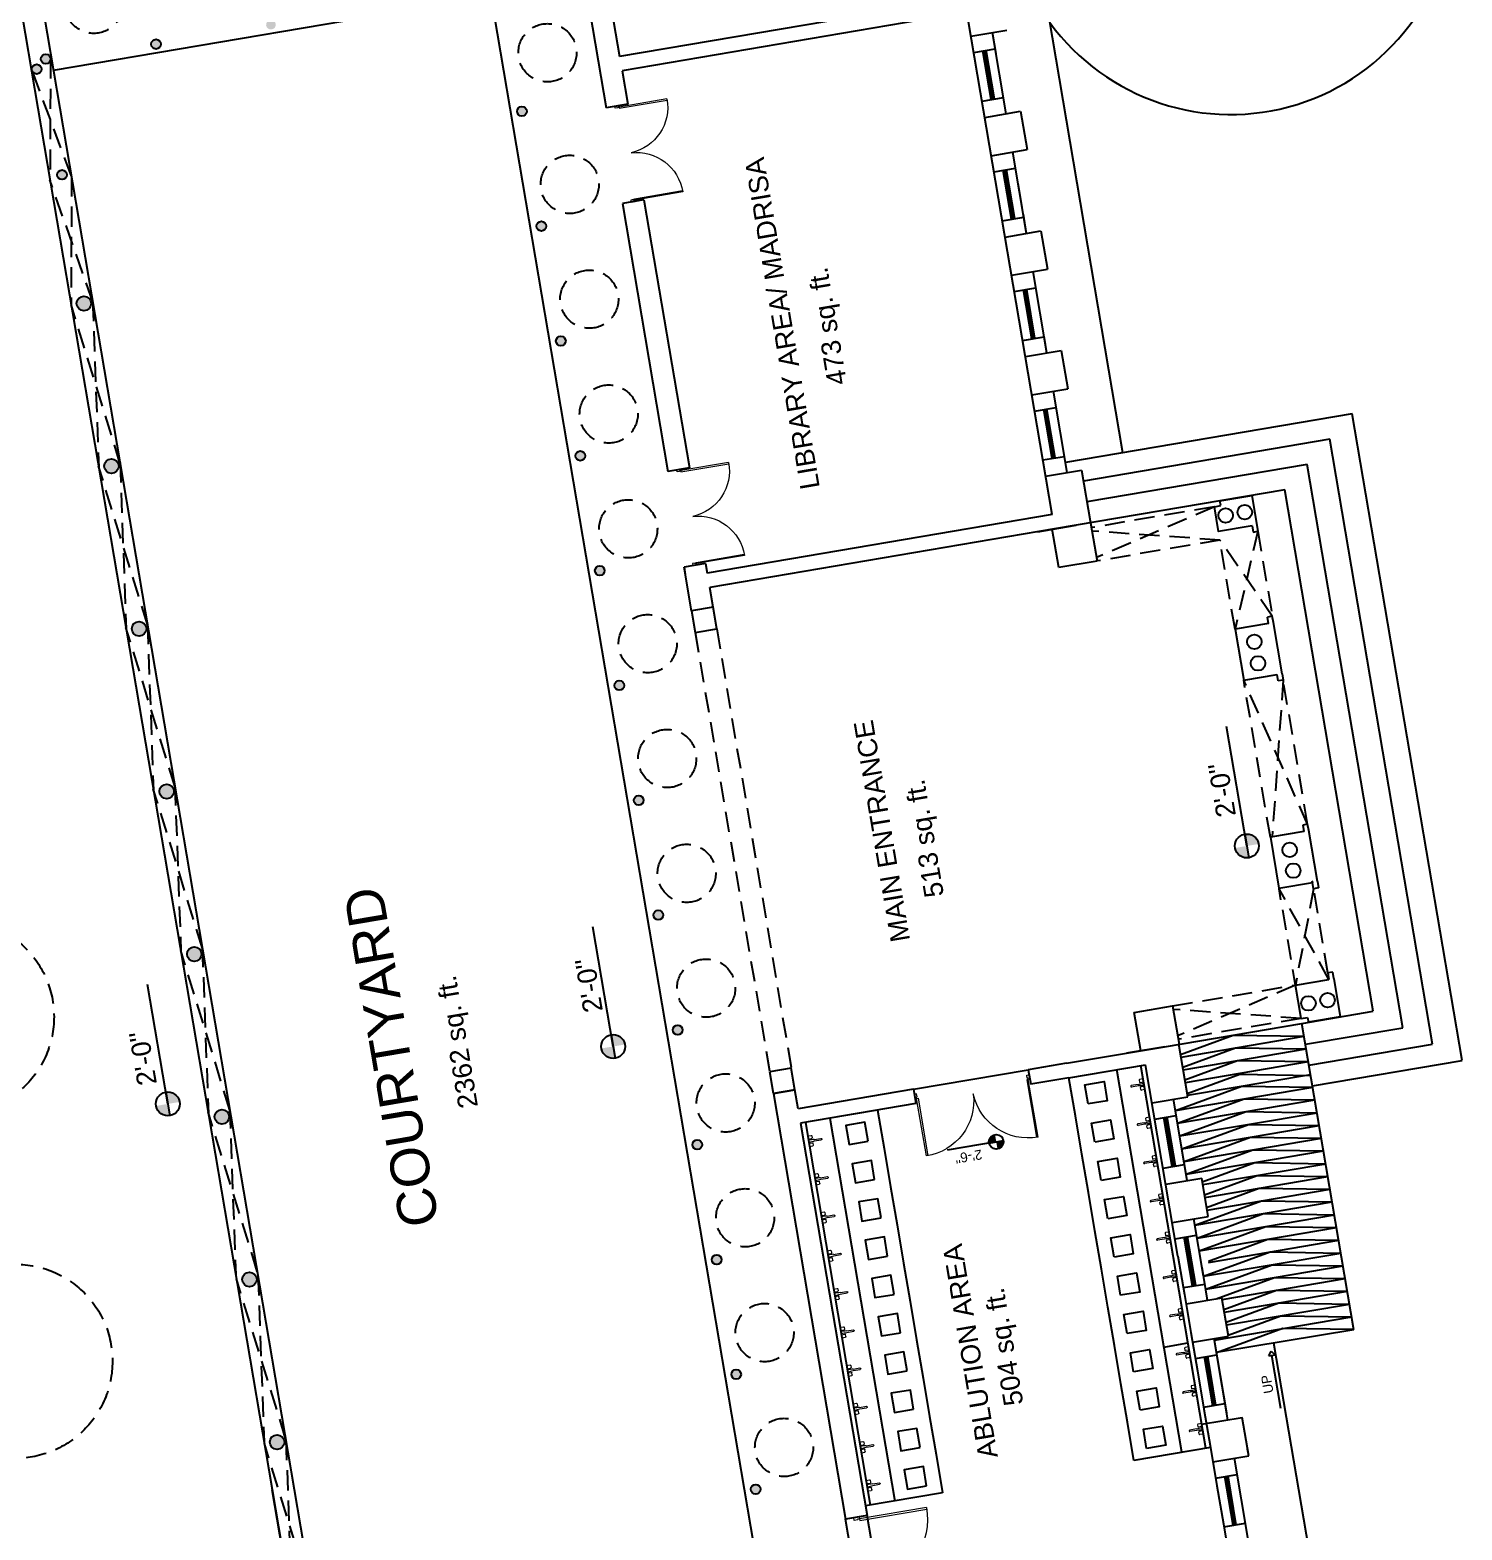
# Model space of a CAD drawing. Header units: inches. Extents: x -6210 to 141093, y -2740 to 21225.
# Drawn here: x 72833 to 73719, y 6451 to 7378 of the extents above; entities that cross this region are included whole.
import ezdxf

# ---------------------------------------------------------------- set-up
doc = ezdxf.new("R2010")
doc.units = ezdxf.units.IN
doc.header["$LTSCALE"] = 100
doc.header["$MEASUREMENT"] = 0
doc.linetypes.add('ACAD_ISO02W100', pattern=[15, 12, -3])
doc.linetypes.add('HIDDEN2', pattern=[0.1875, 0.125, -0.0625])
for name, color, linetype in [('1text', 6, 'Continuous'), ('arches', 83, 'Continuous'), ('beams', 30, 'Continuous'), ('column', 2, 'Continuous'), ('courtyard slab', 5, 'Continuous'), ('dome', 40, 'Continuous'), ('pavement', 31, 'Continuous'), ('plinth level', 252, 'Continuous'), ('steps', 9, 'Continuous'), ('walls', 1, 'Continuous'), ('windows', 150, 'Continuous')]:
    doc.layers.add(name, color=color, linetype=linetype)
for name, color, linetype, lineweight in [('DODTED', 2, 'HIDDEN2', 5), ('DOOR', 11, 'Continuous', 5), ('H', 8, 'Continuous', 5)]:
    doc.layers.add(name, color=color, linetype=linetype, lineweight=lineweight)
doc.styles.get("Standard").update_dxf_attribs({"font": 'arial.ttf', "height": 4})

# ---------------------------------------------------------------- blocks, each defined once
blk = doc.blocks.new('A$C47FC17B3')
for p, q in [((0, 8.3), (0, 6.19)), ((0, 8.3), (6.63, 8.3)), ((0.39, 5.8), (1.61, 5.8)), ((2, 8.3), (2, 6.19)), ((2.85, 4.77), (2.85, 0.46)), ((3.78, 4.77), (3.78, 0.46)), ((4.63, 8.3), (4.63, 6.19)), ((6.24, 5.8), (5.02, 5.8)), ((6.63, 8.3), (6.63, 6.19))]:
    blk.add_line(p, q)
blk.add_lwpolyline([(2.28, 8.3), (4.35, 8.3), (4.35, 8.07), (2.28, 8.07)], close=True)
for centre, radius, start, end in [((0.39, 6.19), 0.386, 180, 270), ((1.61, 6.19), 0.386, 270, 0), ((-54.69, 1.86), 57.61, 2.89716, 6.19146), ((3.32, 0.46), 0.462, 180, 0), ((61.32, 1.86), 57.61, 173.80854, 177.10284), ((5.02, 6.19), 0.386, 180, 270), ((6.24, 6.19), 0.386, 270, 0)]:
    blk.add_arc(centre, radius, start, end)
blk = doc.blocks.new('A$C4A15109F')
at = {"layer": 'H'}
blk.add_blockref('A$C47FC17B3', (-3.32, 18.7), dxfattribs=at)
blk = doc.blocks.new('D')
at = {"layer": 'DOOR'}
for p, q in [((73476.83, 10997.38), (73476.83, 10955.35)), ((73477.98, 10955.35), (73477.98, 10997.38)), ((73557.36, 10955.35), (73557.36, 10997.38)), ((73558.52, 10997.38), (73558.52, 10955.35)), ((73475.67, 10955.37), (73476.83, 10955.37)), ((73475.67, 10951.98), (73475.67, 10955.37)), ((73477.4, 10951.98), (73475.67, 10951.98)), ((73476.83, 10955.37), (73476.83, 10954.21)), ((73476.83, 10955.35), (73477.98, 10955.35)), ((73476.83, 10954.21), (73477.4, 10954.21)), ((73477.4, 10954.21), (73477.4, 10951.98)), ((73558.52, 10955.35), (73557.36, 10955.35)), ((73557.94, 10954.21), (73557.94, 10951.98)), ((73558.52, 10954.21), (73557.94, 10954.21)), ((73557.94, 10951.98), (73559.67, 10951.98)), ((73559.67, 10955.37), (73558.52, 10955.37)), ((73558.52, 10955.37), (73558.52, 10954.21)), ((73559.67, 10951.98), (73559.67, 10955.37))]:
    blk.add_line(p, q, dxfattribs=at)
for centre, start, end in [((73477.4, 10957.07), 2.7057, 90.82091), ((73557.94, 10957.07), 89.17909, 177.2943)]:
    blk.add_arc(centre, 40.31, start, end, dxfattribs=at)

msp = doc.modelspace()

# ---------------------------------------------------------------- hatches: boundary and pattern name
at = {"layer": '1text'}
h = msp.add_hatch(color=256, dxfattribs=at)
h.dxf.hatch_style = 1
h.paths.add_polyline_path([(73578.23763, 6872.24774, 0.414213562), (73586.75206, 6866.20384), (73585.5168, 6873.483)])
h.paths.add_polyline_path([(73584.28154, 6880.76217), (73585.5168, 6873.483), (73592.79597, 6874.71826, 0.414213562)])
h = msp.add_hatch(color=256, dxfattribs=at)
h.dxf.hatch_style = 1
h.paths.add_polyline_path([(73186.41118, 6748.29189, 0.414213562), (73194.92561, 6742.24798), (73193.69035, 6749.52715)])
h.paths.add_polyline_path([(73192.45509, 6756.80632), (73193.69035, 6749.52715), (73200.96952, 6750.76241, 0.414213562)])
h = msp.add_hatch(color=256, dxfattribs=at)
h.dxf.hatch_style = 1
h.paths.add_polyline_path([(72911.08691, 6712.77655, 0.414213562), (72919.60134, 6706.73265), (72918.36608, 6714.01181)])
h.paths.add_polyline_path([(72917.13081, 6721.29098), (72918.36608, 6714.01181), (72925.64524, 6715.24708, 0.414213562)])
h = msp.add_hatch(color=256, dxfattribs=at)
h.dxf.hatch_style = 1
h.paths.add_polyline_path([(73431.29696, 6686.121, 0.414213562), (73435.00169, 6691.34008), (73430.53978, 6690.58291)])
h.paths.add_polyline_path([(73426.07787, 6689.82573), (73430.53978, 6690.58291), (73429.7826, 6695.04481, 0.414213562)])
at = {"layer": 'column'}
h = msp.add_hatch(color=2, dxfattribs=at)
h.dxf.hatch_style = 1
h.paths.add_polyline_path([(73102.47377, 6241.51041, 1), (73101.46993, 6247.42584, 1)])
h.paths.add_polyline_path([(73172.45509, 6259.47188, 1), (73173.45893, 6253.55645, 1)])
h.paths.add_polyline_path([(73244.44409, 6265.60249, 1), (73243.44025, 6271.51792, 1)])
h.paths.add_polyline_path([(73314.42541, 6283.56396, 1), (73315.42925, 6277.64853, 1)])
h.paths.add_polyline_path([(73306.39472, 6330.8874, 1), (73305.39088, 6336.80283, 1)])
h.paths.add_polyline_path([(73293.34484, 6407.78799, 1), (73294.34868, 6401.87256, 1)])
h.paths.add_polyline_path([(73281.2988, 6478.77315, 1), (73282.30264, 6472.85772, 1)])
h.paths.add_polyline_path([(73269.25276, 6549.75831, 1), (73270.2566, 6543.84288, 1)])
h.paths.add_polyline_path([(73258.21056, 6614.82804, 1), (73257.20672, 6620.74347, 1)])
h.paths.add_polyline_path([(73245.16068, 6691.72863, 1), (73246.16452, 6685.8132, 1)])
h.paths.add_polyline_path([(73233.11464, 6762.71379, 1), (73234.11848, 6756.79836, 1)])
h.paths.add_polyline_path([(73222.07244, 6827.78352, 1), (73221.0686, 6833.69895, 1)])
h.paths.add_polyline_path([(73210.0264, 6898.76868, 1), (73209.02256, 6904.68411, 1)])
h.paths.add_polyline_path([(73196.97652, 6975.66927, 1), (73197.98036, 6969.75384, 1)])
h.paths.add_polyline_path([(73184.93048, 7046.65443, 1), (73185.93432, 7040.739, 1)])
h.paths.add_polyline_path([(73173.88828, 7111.72416, 1), (73172.88444, 7117.63959, 1)])
h.paths.add_polyline_path([(73161.84224, 7182.70932, 1), (73160.8384, 7188.62475, 1)])
h.paths.add_polyline_path([(73149.7962, 7253.69448, 1), (73148.79236, 7259.60991, 1)])
h.paths.add_polyline_path([(73136.74632, 7330.59507, 1), (73137.75016, 7324.67964, 1)])
h.paths.add_polyline_path([(73125.2022, 7398.62251, 1), (73124.19836, 7404.53794, 1)])
h.paths.add_polyline_path([(73052.57801, 7396.23501, 1), (73053.58184, 7390.31958, 1)])
h.paths.add_polyline_path([(72981.59285, 7384.18897, 1), (72982.59668, 7378.27354, 1)])
h.paths.add_polyline_path([(72910.60769, 7372.14293, 1), (72911.61152, 7366.2275, 1)])
h = msp.add_hatch(color=2, dxfattribs=at)
h.dxf.hatch_style = 1
h.paths.add_polyline_path([(73037.14213, 6232.95755, 0.04682051), (73037.08975, 6233.51572), (73036.78124, 6234.38412, 0.778525255), (73031.14213, 6232.95755, 1)])
h.paths.add_polyline_path([(73023.84503, 6237.61596), (73023.82252, 6236.49389, 0.9192957), (73029.78023, 6236.99581, 0.900957474)])
h.paths.add_polyline_path([(73017.02701, 6303.80767, 1), (73023.02701, 6303.80767, 1)])
h.paths.add_polyline_path([(72998.46178, 6404.36998, 1), (73007.46178, 6404.36998, 1)])
h.paths.add_polyline_path([(72990.39656, 6504.93229, 1), (72981.39656, 6504.93229, 1)])
h.paths.add_polyline_path([(72964.33134, 6605.4946, 1), (72973.33134, 6605.4946, 1)])
h.paths.add_polyline_path([(72947.26611, 6706.0569, 1), (72956.26611, 6706.0569, 1)])
h.paths.add_polyline_path([(72939.20089, 6806.61921, 1), (72930.20089, 6806.61921, 1)])
h.paths.add_polyline_path([(72913.13566, 6907.18152, 1), (72922.13566, 6907.18152, 1)])
h.paths.add_polyline_path([(72896.07044, 7007.74383, 1), (72905.07044, 7007.74383, 1)])
h.paths.add_polyline_path([(72879.00522, 7108.30614, 1), (72888.00522, 7108.30614, 1)])
h.paths.add_polyline_path([(72861.93999, 7208.86845, 1), (72870.93999, 7208.86845, 1)])
h.paths.add_polyline_path([(72849.94121, 7288.41439, 1), (72855.94121, 7288.41439, 1)])
h.paths.add_polyline_path([(72840.27541, 7353.7138, 1), (72834.27541, 7353.7138, 0.042048914), (72834.3177, 7353.21188), (72834.70912, 7352.16006, 0.759093395)])
h.paths.add_polyline_path([(72839.89297, 7359.95464, 0.923331755), (72845.85496, 7359.47857), (72845.85971, 7360.40013, 0.928121131)])

# ---------------------------------------------------------------- linework, layer by layer
at = {"layer": '1text'}
for p, q in [((73585.5168, 6873.483), (73572.97865, 6947.3681)), ((73584.28154, 6880.76217), (73586.75206, 6866.20384)), ((73193.69035, 6749.52715), (73181.15219, 6823.41225)), ((72918.36608, 6714.01181), (72905.82792, 6787.89691)), ((73192.45509, 6756.80632), (73194.92561, 6742.24798)), ((72917.13081, 6721.29098), (72919.60134, 6706.73265)), ((73430.53978, 6690.58291), (73400.24466, 6685.44189)), ((73426.07787, 6689.82573), (73435.00169, 6691.34008))]:
    msp.add_line(p, q, dxfattribs=at)
for centre, radius in [((73585.5168, 6873.483), 7.38324), ((73193.69035, 6749.52715), 7.38324), ((72918.36608, 6714.01181), 7.38324), ((73430.53978, 6690.58291), 4.5257)]:
    msp.add_circle(centre, radius, dxfattribs=at)
at = {"layer": 'arches', "linetype": 'HIDDEN2'}
for p, q in [((72845.85971, 7360.40013), (72845.47187, 7285.21337)), ((72858.78159, 7287.472), (72834.3177, 7353.21188)), ((72871.96145, 7209.80543), (72845.47187, 7285.21337)), ((72858.78159, 7287.472), (72858.53955, 7208.2079)), ((72888.96875, 7109.58449), (72858.53955, 7208.2079)), ((72871.84926, 7210.46654), (72875.63142, 7107.48852)), ((72905.91072, 7009.74845), (72875.48152, 7108.37186)), ((72888.79124, 7110.63049), (72892.5734, 7007.65248)), ((73565.38533, 7083.21006), (73489.37213, 7070.31017)), ((73565.38533, 7083.21006), (73492.51314, 7051.80165)), ((73568.88758, 7062.57193), (73489.73824, 7068.15288)), ((73592.30392, 7068.03324), (73578.17725, 7007.5286)), ((73592.30392, 7068.03324), (73601.21939, 7015.49599)), ((73568.88758, 7062.57193), (73492.87454, 7049.67207)), ((73578.17725, 7007.5286), (73568.88758, 7062.57193)), ((73601.21939, 7015.49599), (73568.88758, 7062.57193)), ((72905.73322, 7010.79445), (72909.51538, 6907.81643)), ((72922.8527, 6909.9124), (72892.4235, 7008.53582)), ((73600.01053, 6878.98028), (73583.5494, 6975.98276)), ((73623.05268, 6886.94767), (73583.5494, 6975.98276)), ((73607.91163, 6976.05979), (73601.15043, 6879.17372)), ((73623.05268, 6886.94767), (73607.93, 6976.06291)), ((72939.79468, 6810.07636), (72909.36548, 6908.69977)), ((72922.6752, 6910.9584), (72926.45736, 6807.98039)), ((73616.03174, 6784.75981), (73605.44342, 6847.00439)), ((73636.26982, 6791.01888), (73605.44342, 6847.00439)), ((73626.7872, 6847.00955), (73615.56581, 6787.50545)), ((73635.60059, 6794.9625), (73625.93929, 6851.89486)), ((72956.73666, 6710.24031), (72926.30746, 6808.86373)), ((72939.61717, 6811.12236), (72943.39934, 6708.14434)), ((73539.558, 6774.57371), (73615.56472, 6787.50526)), ((73615.56472, 6787.50526), (73542.68889, 6756.12477)), ((73615.56581, 6787.50545), (73615.56472, 6787.50526)), ((73530.68514, 6773.06793), (73530.68485, 6773.06795)), ((73619.06806, 6766.86732), (73539.92353, 6772.4198)), ((73619.06806, 6766.86732), (73543.055, 6753.96745)), ((72973.67863, 6610.40427), (72943.24943, 6709.02768)), ((72956.55915, 6711.28631), (72960.34131, 6608.3083)), ((72991.19784, 6507.16671), (72960.76864, 6605.79012)), ((72974.07836, 6608.04875), (72977.86052, 6505.07074)), ((73008.46507, 6405.41405), (72978.03587, 6504.03747)), ((72991.34558, 6506.2961), (72995.12774, 6403.31809))]:
    msp.add_line(p, q, dxfattribs=at)
at = {"layer": 'beams', "linetype": 'HIDDEN2'}
for p, q in [((73244.38849, 7005.52312), (73290.4964, 6733.81745)), ((73257.69821, 7007.78175), (73303.80612, 6736.07609))]:
    msp.add_line(p, q, dxfattribs=at)
at = {"layer": 'beams', "linetype": 'ACAD_ISO02W100'}
for p, q in [((73351.47746, 6374.46699), (73337.42374, 6457.28301)), ((73364.78718, 6376.72562), (73350.73346, 6459.54164))]:
    msp.add_line(p, q, dxfattribs=at)
at = {"layer": 'column'}
msp.add_line((73292.75301, 6720.51965), (73290.4964, 6733.81745), dxfattribs=at)
msp.add_lwpolyline([(73257.69821, 7007.78175), (73255.4416, 7021.07955), (73242.13188, 7018.82092), (73244.38849, 7005.52312)], close=True, dxfattribs=at)
msp.add_lwpolyline([(73292.75301, 6720.51965), (73306.06273, 6722.77828), (73303.80612, 6736.07609), (73290.4964, 6733.81745)], dxfattribs=at)
for centre, radius in [((72911.09694, 7369.18306), 3), ((72837.27541, 7353.7138), 3), ((72842.89297, 7359.95464), 3), ((73137.24824, 7327.63735), 3), ((72852.94121, 7288.41439), 3), ((73149.29428, 7256.65219), 3), ((72866.43999, 7208.86845), 4.5), ((73161.34032, 7185.66703), 3), ((72883.50522, 7108.30614), 4.5), ((73173.38636, 7114.68187), 3), ((73572.38265, 7077.83849), 4.5), ((73584.21351, 7079.84617), 4.5), ((73185.4324, 7043.69671), 3), ((72900.57044, 7007.74383), 4.5), ((73590.13281, 6999.72193), 4.5), ((73592.3939, 6986.39776), 4.5), ((73197.47844, 6972.71155), 3), ((72917.63566, 6907.18152), 4.5), ((73209.52448, 6901.72639), 3), ((73611.96871, 6871.04688), 4.5), ((73614.14368, 6858.23017), 4.5), ((73221.57052, 6830.74123), 3), ((72934.70089, 6806.61921), 4.5), ((73623.56792, 6776.21289), 4.5), ((73635.39878, 6778.22056), 4.5), ((73233.61656, 6759.75607), 3), ((72951.76611, 6706.0569), 4.5), ((73245.6626, 6688.77091), 3), ((73257.70864, 6617.78575), 3), ((72968.83134, 6605.4946), 4.5), ((73269.75468, 6546.80059), 3), ((72985.89656, 6504.93229), 4.5), ((73281.80072, 6475.81543), 3)]:
    msp.add_circle(centre, radius, dxfattribs=at)
at = {"layer": 'courtyard slab', "color": 5}
for p in [(72847.64492, 7353.09843), (73306.99713, 6286.92312)]:
    msp.add_line(p, (73118.27584, 7399.02395), dxfattribs=at)
at = {"layer": 'dome', "linetype": 'HIDDEN2'}
for centre, radius in [((72872.55693, 7393.84062), 18), ((73153.06377, 7363.85328), 18), ((73166.87138, 7282.48754), 18), ((73178.91742, 7211.50238), 18), ((73190.96346, 7140.51722), 18), ((73203.0095, 7069.53206), 18), ((73215.05554, 6998.5469), 18), ((73227.10158, 6927.56174), 18), ((73239.14762, 6856.57658), 18), ((72787.96687, 6767.86506), 60), ((73251.19366, 6785.59142), 18), ((73263.2397, 6714.60626), 18), ((73275.28574, 6643.6211), 18), ((72824.10499, 6554.90958), 60), ((73287.33178, 6572.63594), 18), ((73299.37782, 6501.65078), 18)]:
    msp.add_circle(centre, radius, dxfattribs=at)
at = {"layer": 'pavement'}
msp.add_arc((73575.51423, 7464.10917), 138.41862, 216.12779463, 358.31691957, dxfattribs=at)
at = {"layer": 'plinth level'}
for p, q in [((73508.85321, 7116.49582), (73426.77743, 7600.15369)), ((73660.36698, 6223.65225), (73602.2367, 6566.20362))]:
    msp.add_line(p, q, dxfattribs=at)
at = {"layer": 'steps'}
for p, q in [((73650.67564, 7140.5628), (73473.36063, 7110.4728)), ((73718.51492, 6740.79804), (73650.67564, 7140.5628)), ((73636.74446, 7124.93171), (73484.42214, 7099.08291)), ((73700.20701, 6750.95822), (73636.74446, 7124.93171)), ((73622.81328, 7109.30062), (73486.6105, 7086.18728)), ((73681.8991, 6761.11841), (73622.81328, 7109.30062)), ((73608.88209, 7093.66952), (73479.92572, 7071.78588)), ((73663.59119, 6771.27859), (73608.88209, 7093.66952)), ((73619.52128, 6763.80001), (73663.59119, 6771.27859)), ((73534.63482, 6749.39495), (73619.52128, 6763.80001)), ((73651.65375, 6574.44911), (73619.51573, 6763.83272)), ((73621.70965, 6750.90438), (73681.8991, 6761.11841)), ((73544.5666, 6744.66236), (73577.07805, 6756.59748)), ((73544.84641, 6743.01346), (73620.85973, 6755.91277)), ((73577.07805, 6756.59748), (73620.85973, 6755.91277)), ((73545.90505, 6736.77512), (73578.4165, 6748.71024)), ((73546.18486, 6735.12622), (73622.19818, 6748.02553)), ((73578.4165, 6748.71024), (73622.19818, 6748.02553)), ((73623.89801, 6738.00874), (73700.20701, 6750.95822)), ((73379.35478, 6723.04424), (73450.33994, 6735.09028)), ((73547.2435, 6728.88788), (73579.75495, 6740.823)), ((73547.52331, 6727.23898), (73623.53663, 6740.13829)), ((73579.75495, 6740.823), (73623.53663, 6740.13829)), ((73626.08638, 6725.1131), (73718.51492, 6740.79804)), ((73541.32706, 6709.95875), (73582.43185, 6725.04852)), ((73541.32706, 6709.95875), (73626.21353, 6724.36381)), ((73548.67982, 6720.4239), (73581.19127, 6732.35901)), ((73548.86176, 6719.35174), (73624.87508, 6732.25105)), ((73581.19127, 6732.35901), (73624.97295, 6731.67431)), ((73582.43185, 6725.04852), (73626.21353, 6724.36381)), ((73542.66551, 6702.07151), (73583.7703, 6717.16128)), ((73542.66551, 6702.07151), (73627.55198, 6716.47657)), ((73583.7703, 6717.16128), (73627.55198, 6716.47657)), ((73544.00396, 6694.18427), (73585.10874, 6709.27404)), ((73544.00396, 6694.18427), (73628.89043, 6708.58933)), ((73585.10874, 6709.27404), (73628.89043, 6708.58933)), ((73545.34241, 6686.29703), (73586.44719, 6701.3868)), ((73545.34241, 6686.29703), (73630.22888, 6700.70209)), ((73586.44719, 6701.3868), (73630.22888, 6700.70209)), ((73546.68086, 6678.40979), (73587.78564, 6693.49956)), ((73546.68086, 6678.40979), (73631.56732, 6692.81485)), ((73587.78564, 6693.49956), (73631.56732, 6692.81485)), ((73548.01931, 6670.52255), (73589.12409, 6685.61232)), ((73548.01931, 6670.52255), (73632.90577, 6684.92761)), ((73557.95109, 6665.78996), (73590.46254, 6677.72508)), ((73558.2309, 6664.14106), (73634.24422, 6677.04037)), ((73589.12409, 6685.61232), (73632.90577, 6684.92761)), ((73590.46254, 6677.72508), (73634.24422, 6677.04037)), ((73559.28954, 6657.90272), (73591.80099, 6669.83784)), ((73559.56935, 6656.25382), (73635.58267, 6669.15313)), ((73591.80099, 6669.83784), (73635.58267, 6669.15313)), ((73560.62798, 6650.01548), (73593.13944, 6661.9506)), ((73560.9078, 6648.36658), (73636.92112, 6661.26589)), ((73593.13944, 6661.9506), (73636.92112, 6661.26589)), ((73553.3731, 6638.97359), (73594.47789, 6654.06336)), ((73553.3731, 6638.97359), (73638.25957, 6653.37865)), ((73594.47789, 6654.06336), (73638.25957, 6653.37865)), ((73554.71155, 6631.08635), (73595.81634, 6646.17612)), ((73554.71155, 6631.08635), (73639.59802, 6645.49141)), ((73595.81634, 6646.17612), (73639.59802, 6645.49141)), ((73556.05, 6623.19911), (73597.15479, 6638.28888)), ((73556.05, 6623.19911), (73640.93647, 6637.60417)), ((73597.15479, 6638.28888), (73640.93647, 6637.60417)), ((73558.7269, 6607.42463), (73599.83168, 6622.5144)), ((73558.7269, 6607.42463), (73643.61336, 6621.82969)), ((73561.68512, 6616.8892), (73598.49323, 6630.40164)), ((73561.82502, 6616.06475), (73642.27492, 6629.71693)), ((73598.49323, 6630.40164), (73642.27492, 6629.71693)), ((73599.83168, 6622.5144), (73643.61336, 6621.82969)), ((73560.06535, 6599.53739), (73601.17013, 6614.62716)), ((73560.06535, 6599.53739), (73644.95181, 6613.94245)), ((73601.17013, 6614.62716), (73644.95181, 6613.94245)), ((73566.54189, 6593.53637), (73602.50858, 6606.73992)), ((73570.27694, 6593.1559), (73646.29026, 6606.05521)), ((73602.50858, 6606.73992), (73646.29026, 6606.05521)), ((73571.33558, 6586.91756), (73603.84703, 6598.85268)), ((73571.61539, 6585.26866), (73647.62871, 6598.16797)), ((73603.84703, 6598.85268), (73647.62871, 6598.16797)), ((73572.67402, 6579.03032), (73605.18548, 6590.96544)), ((73572.95384, 6577.38142), (73648.96716, 6590.28073)), ((73605.18548, 6590.96544), (73648.96716, 6590.28073)), ((73565.41914, 6567.98843), (73650.30561, 6582.39349)), ((73566.72747, 6560.27871), (73607.83225, 6575.36849)), ((73574.01247, 6571.14308), (73606.52393, 6583.0782)), ((73606.52393, 6583.0782), (73650.30561, 6582.39349)), ((73607.83225, 6575.36849), (73651.61393, 6574.68378)), ((73565.41914, 6567.98843), (73570.55724, 6569.87465)), ((73651.65375, 6574.44911), (73566.72747, 6560.27871)), ((73598.99813, 6558.19549), (73600.46028, 6561.23055)), ((73598.99813, 6558.19549), (73602.94175, 6558.86472)), ((73600.46028, 6561.23055), (73602.94175, 6558.86472)), ((73606.54565, 6525.67344), (73600.96994, 6558.5301))]:
    msp.add_line(p, q, dxfattribs=at)
at = {"layer": 'walls', "color": 1}
for p, q in [((73186.24949, 7428.81628), (73197.64837, 7361.64472)), ((72822.28916, 7421.82495), (73035.10253, 6167.7538)), ((72835.59888, 7424.08359), (73038.64767, 6227.55338)), ((73172.93977, 7426.55765), (73189.35783, 7329.80894)), ((73465.11025, 7078.4004), (73413.41266, 7383.04504)), ((73436.76074, 7326.14937), (73428.22813, 7376.43053)), ((73430.48676, 7363.12081), (73428.22813, 7376.43053)), ((73199.15412, 7352.77157), (73202.66755, 7332.06757)), ((73201.66372, 7337.983), (73202.66755, 7332.06757)), ((73445.63389, 7327.65513), (73449.64923, 7303.99341)), ((73449.3087, 7252.2065), (73440.77609, 7302.48765)), ((73446.54815, 7268.47393), (73444.03856, 7283.26251)), ((73199.3962, 7270.65464), (73227.50363, 7105.0226)), ((73212.70592, 7272.91327), (73240.81335, 7107.28123)), ((73449.3087, 7252.2065), (73447.30103, 7264.03736)), ((73458.18185, 7253.71225), (73462.19719, 7230.05053)), ((73461.85666, 7178.26362), (73453.32405, 7228.54478)), ((73461.85666, 7178.26362), (73460.09995, 7188.61563)), ((73470.7298, 7179.76938), (73474.74515, 7156.10766)), ((73474.40462, 7104.32075), (73465.87201, 7154.6019)), ((73483.27776, 7105.8265), (73488.79886, 7073.29164)), ((73479.92572, 7071.78588), (73466.616, 7069.52725)), ((73466.62027, 7069.50211), (73466.616, 7069.52725)), ((73250.85171, 7048.12693), (73251.85555, 7042.2115)), ((73255.4416, 7021.07955), (73242.13188, 7018.82092)), ((73474.00166, 6739.10562), (73534.63482, 6749.39495)), ((73549.02907, 6718.36584), (73543.50796, 6750.9007)), ((73474.00166, 6739.10562), (73450.33994, 6735.09028)), ((73450.33994, 6735.09028), (73451.8457, 6726.21713)), ((73475.50742, 6730.23248), (73522.83086, 6738.26317)), ((73545.23803, 6498.63446), (73505.08457, 6735.25166)), ((73560.02661, 6501.14405), (73519.87314, 6737.76125)), ((73542.90759, 6619.95457), (73522.83086, 6738.26317)), ((73475.50742, 6730.23248), (73451.8457, 6726.21713)), ((73479.52276, 6706.57076), (73475.50742, 6730.23248)), ((73306.06273, 6722.77828), (73292.75301, 6720.51965)), ((73292.75301, 6720.51965), (73337.42374, 6457.28301)), ((73379.35478, 6723.04424), (73308.0704, 6710.94742)), ((73380.86054, 6714.17109), (73309.57616, 6702.07427)), ((73379.35478, 6723.04424), (73380.86054, 6714.17109)), ((73545.34241, 6686.29703), (73540.15592, 6716.86008)), ((73357.19882, 6710.15574), (73309.57616, 6702.07427)), ((73357.19882, 6710.15574), (73361.21416, 6686.49402)), ((73483.53811, 6682.90904), (73479.52276, 6706.57076)), ((73309.57616, 6702.07427), (73350.73346, 6459.54164)), ((73312.53387, 6702.57619), (73352.68734, 6465.95899)), ((73361.21416, 6686.49402), (73365.22951, 6662.8323)), ((73548.68853, 6666.57893), (73544.97895, 6688.43884)), ((73487.55346, 6659.24732), (73483.53811, 6682.90904)), ((73561.57702, 6644.42296), (73557.56168, 6668.08468)), ((73365.22951, 6662.8323), (73369.24486, 6639.17058)), ((73491.5688, 6635.5856), (73487.55346, 6659.24732)), ((73558.7269, 6607.42463), (73552.70388, 6642.91721)), ((73369.24486, 6639.17058), (73373.2602, 6615.50886)), ((73495.58415, 6611.92388), (73491.5688, 6635.5856)), ((73373.2602, 6615.50886), (73377.27555, 6591.84714)), ((73499.5995, 6588.26216), (73495.58415, 6611.92388)), ((73542.90759, 6619.95457), (73546.92294, 6596.29285)), ((73561.23649, 6592.63605), (73557.77787, 6613.0171)), ((73546.92294, 6596.29285), (73550.93828, 6572.63113)), ((73561.23649, 6592.63605), (73561.04034, 6593.79196)), ((73574.12498, 6570.48009), (73570.10964, 6594.14181)), ((73377.27555, 6591.84714), (73381.2909, 6568.18542)), ((73503.61484, 6564.60044), (73499.5995, 6588.26216)), ((73381.2909, 6568.18542), (73385.30624, 6544.5237)), ((73550.93828, 6572.63113), (73554.95363, 6548.96941)), ((73573.08638, 6522.8068), (73565.25184, 6568.97433)), ((73507.63019, 6540.93872), (73503.61484, 6564.60044)), ((73573.78445, 6518.69318), (73566.72747, 6560.27871)), ((73575.60477, 6561.75994), (73575.60061, 6561.78447)), ((73554.95363, 6548.96941), (73558.96898, 6525.30769)), ((73385.30624, 6544.5237), (73389.32159, 6520.86198)), ((73511.64554, 6517.277), (73507.63019, 6540.93872)), ((73389.32159, 6520.86198), (73393.33694, 6497.20026)), ((73558.96898, 6525.30769), (73562.98432, 6501.64597)), ((73586.67294, 6496.53721), (73582.65759, 6520.19893)), ((73515.66088, 6493.61528), (73511.64554, 6517.277)), ((73562.98432, 6501.64597), (73515.66088, 6493.61528)), ((73562.98432, 6501.64597), (73566.99967, 6477.98425)), ((73586.67294, 6496.53721), (73585.97487, 6500.65083)), ((73393.33694, 6497.20026), (73397.35228, 6473.53854)), ((73586.33241, 6444.7503), (73577.7998, 6495.03146)), ((72990.93372, 6428.03272), (72982.90303, 6475.35616)), ((73397.35228, 6473.53854), (73349.72963, 6465.45707)), ((73566.99967, 6477.98425), (73571.01502, 6454.32253)), ((73349.87487, 6464.6012), (73350.73346, 6459.54164)), ((73350.73346, 6459.54164), (73337.42374, 6457.28301)), ((73571.01502, 6454.32253), (73575.03036, 6430.66081))]:
    msp.add_line(p, q, dxfattribs=at)
at = {"layer": 'walls'}
for p, q in [((73410.90307, 7397.83361), (73197.64837, 7361.64472)), ((73412.40882, 7388.96047), (73199.15412, 7352.77157)), ((73414.91841, 7374.17189), (73437.10128, 7377.93628)), ((73416.62284, 7364.12799), (73429.93256, 7366.38662)), ((73421.74659, 7333.93465), (73435.05631, 7336.19328)), ((73202.66755, 7332.06757), (73189.35783, 7329.80894)), ((73423.45102, 7323.89074), (73445.63389, 7327.65513)), ((73427.46637, 7300.22902), (73449.64923, 7303.99341)), ((73429.1708, 7290.18511), (73442.48052, 7292.44375)), ((73212.70592, 7272.91327), (73199.3962, 7270.65464)), ((73434.29455, 7259.99177), (73447.60427, 7262.2504)), ((73435.99898, 7249.94787), (73458.18185, 7253.71225)), ((73440.01433, 7226.28615), (73462.19719, 7230.05053)), ((73441.71876, 7216.24224), (73455.02848, 7218.50087)), ((73446.84251, 7186.0489), (73460.15223, 7188.30753)), ((73448.54694, 7176.00499), (73470.7298, 7179.76938)), ((73452.56229, 7152.34327), (73474.74515, 7156.10766)), ((73454.26672, 7142.29936), (73467.57644, 7144.558)), ((73459.39047, 7112.10602), (73472.70019, 7114.36466)), ((73240.81335, 7107.28123), (73227.50363, 7105.0226)), ((73461.0949, 7102.06212), (73483.27776, 7105.8265)), ((73569.32895, 7083.87928), (73568.82122, 7086.87127)), ((73465.11025, 7078.4004), (73251.85555, 7042.2115)), ((73565.38533, 7083.21006), (73569.32895, 7083.87928)), ((73466.616, 7069.52725), (73253.3613, 7033.33835)), ((73456.32944, 7067.78146), (73479.99113, 7071.79698)), ((73469.21812, 7045.62552), (73465.20259, 7069.28721)), ((73488.86428, 7073.30274), (73492.8798, 7049.64105)), ((73588.67698, 7071.47494), (73589.34621, 7067.53132)), ((73589.34621, 7067.53132), (73592.30392, 7068.03324)), ((73250.85171, 7048.12693), (73237.542, 7045.8683)), ((73492.8798, 7049.64105), (73469.21812, 7045.62552)), ((73242.13188, 7018.82092), (73237.542, 7045.8683)), ((73237.542, 7045.8683), (73238.30184, 7041.39067)), ((73255.4416, 7021.07955), (73253.3613, 7033.33835)), ((73601.21939, 7015.49599), (73598.26167, 7014.99408)), ((73598.9309, 7011.05046), (73598.26167, 7014.99408)), ((73601.88861, 7011.55237), (73601.21939, 7015.49599)), ((73604.95392, 6975.55788), (73604.28469, 6979.5015)), ((73607.91163, 6976.05979), (73604.95392, 6975.55788)), ((73607.24241, 6980.00341), (73607.91163, 6976.05979)), ((73623.05268, 6886.94767), (73620.09496, 6886.44575)), ((73620.09496, 6886.44575), (73620.76418, 6882.50213)), ((73623.7219, 6883.00405), (73623.05268, 6886.94767)), ((73626.7872, 6847.00955), (73626.11798, 6850.95317)), ((73629.74492, 6847.51147), (73626.7872, 6847.00955)), ((73629.0757, 6851.45509), (73629.74492, 6847.51147)), ((73638.55831, 6795.46442), (73635.60059, 6794.9625)), ((73635.60059, 6794.9625), (73636.26982, 6791.01888)), ((73639.22753, 6791.5208), (73638.55831, 6795.46442)), ((73515.89631, 6770.55818), (73539.558, 6774.57371)), ((73519.91184, 6746.89649), (73515.89631, 6770.55818)), ((73539.558, 6774.57371), (73543.57353, 6750.91202)), ((73619.06806, 6766.86732), (73623.01168, 6767.53654)), ((73623.01168, 6767.53654), (73623.53032, 6764.48034)), ((73534.70038, 6749.40626), (73511.03869, 6745.39073)), ((73308.0704, 6710.94742), (73306.06273, 6722.77828)), ((73526.8462, 6714.60145), (73549.02907, 6718.36584)), ((73327.62167, 6705.13656), (73367.77513, 6468.51936)), ((73528.55063, 6704.55754), (73541.86035, 6706.81618)), ((73533.67438, 6674.3642), (73546.9841, 6676.62284)), ((73535.37881, 6664.3203), (73557.56168, 6668.08468)), ((73539.39416, 6640.65858), (73561.57702, 6644.42296)), ((73541.09859, 6630.61467), (73554.40831, 6632.8733)), ((73546.22234, 6600.42133), (73559.53206, 6602.67996)), ((73547.92677, 6590.37742), (73570.10964, 6594.14181)), ((73534.19583, 6563.70419), (73548.9844, 6566.21378)), ((73551.94212, 6566.7157), (73574.12498, 6570.48009)), ((73553.64655, 6556.67179), (73566.95627, 6558.93043)), ((73558.7703, 6526.47845), (73572.08002, 6528.73709)), ((73557.51702, 6515.93263), (73582.65759, 6520.19893)), ((73564.49008, 6492.77283), (73586.67294, 6496.53721)), ((73566.19451, 6482.72892), (73579.50423, 6484.98755)), ((73571.31826, 6452.53558), (73584.62798, 6454.79421))]:
    msp.add_line(p, q, dxfattribs=at)
for points in [[(73568.82703, 7086.837), (73588.54513, 7090.18312), (73592.30392, 7068.03324)], [(73588.67698, 7071.47494), (73567.97298, 7067.96151), (73565.38533, 7083.21006)], [(73598.9309, 7011.05046), (73578.17725, 7007.5286), (73583.53104, 6975.97964), (73604.28469, 6979.5015)], [(73607.24241, 6980.00341), (73601.88861, 7011.55237)], [(73620.76418, 6882.50213), (73600.01053, 6878.98028), (73605.36433, 6847.43132), (73626.11798, 6850.95317)], [(73629.0757, 6851.45509), (73623.7219, 6883.00405)], [(73619.06806, 6766.86732), (73615.56581, 6787.50545), (73636.26982, 6791.01888)], [(73639.22753, 6791.5208), (73643.2317, 6767.92495), (73623.5136, 6764.57883)]]:
    msp.add_lwpolyline(points, dxfattribs=at)
for points in [[(73487.39207, 6713.99194), (73485.3844, 6725.8228), (73497.21526, 6727.83048), (73499.22293, 6715.99962)], [(73351.33718, 6690.9037), (73349.32951, 6702.73456), (73337.49865, 6700.72689), (73339.50632, 6688.89603)], [(73491.40742, 6690.33022), (73489.39974, 6702.16108), (73501.2306, 6704.16876), (73503.23828, 6692.3379)], [(73355.35253, 6667.24198), (73353.34486, 6679.07284), (73341.514, 6677.06517), (73343.52167, 6665.23431)], [(73495.42276, 6666.6685), (73493.41509, 6678.49936), (73505.24595, 6680.50704), (73507.25362, 6668.67618)], [(73359.36788, 6643.58026), (73357.3602, 6655.41112), (73345.52934, 6653.40345), (73347.53702, 6641.57259)], [(73499.43811, 6643.00678), (73497.43044, 6654.83764), (73509.2613, 6656.84532), (73511.26897, 6645.01446)], [(73363.38322, 6619.91854), (73361.37555, 6631.7494), (73349.54469, 6629.74173), (73351.55236, 6617.91087)], [(73503.45346, 6619.34506), (73501.44578, 6631.17592), (73513.27664, 6633.1836), (73515.28432, 6621.35274)], [(73367.39857, 6596.25682), (73365.3909, 6608.08768), (73353.56004, 6606.08001), (73355.56771, 6594.24915)], [(73507.4688, 6595.68334), (73505.46113, 6607.5142), (73517.29199, 6609.52188), (73519.29966, 6597.69102)], [(73371.41392, 6572.5951), (73369.40624, 6584.42596), (73357.57538, 6582.41829), (73359.58306, 6570.58743)], [(73511.48415, 6572.02162), (73509.47648, 6583.85248), (73521.30734, 6585.86016), (73523.31501, 6574.0293)], [(73375.42926, 6548.93338), (73373.42159, 6560.76424), (73361.59073, 6558.75657), (73363.5984, 6546.92571)], [(73515.4995, 6548.3599), (73513.49183, 6560.19076), (73525.32269, 6562.19844), (73527.33036, 6550.36758)], [(73519.51485, 6524.69818), (73517.50717, 6536.52904), (73529.33803, 6538.53672), (73531.34571, 6526.70586)], [(73379.44461, 6525.27166), (73377.43694, 6537.10252), (73365.60608, 6535.09485), (73367.61375, 6523.26399)], [(73383.45996, 6501.60994), (73381.45228, 6513.4408), (73369.62142, 6511.43313), (73371.6291, 6499.60227)], [(73523.53019, 6501.03646), (73521.52252, 6512.86732), (73533.35338, 6514.875), (73535.36105, 6503.04414)], [(73387.4753, 6477.94822), (73385.46763, 6489.77908), (73373.63677, 6487.77141), (73375.64444, 6475.94055)]]:
    msp.add_lwpolyline(points, close=True, dxfattribs=at)
at = {"layer": 'windows'}
for p, q in [((73427.41555, 7334.89666), (73422.2918, 7365.09)), ((73428.40145, 7335.06396), (73423.2777, 7365.2573)), ((73429.38736, 7335.23127), (73424.26361, 7365.42461)), ((73439.96351, 7260.95378), (73434.83976, 7291.14712)), ((73440.94941, 7261.12109), (73435.82566, 7291.31443)), ((73441.93532, 7261.28839), (73436.81157, 7291.48174)), ((73452.51146, 7187.01091), (73447.38771, 7217.20425)), ((73453.49737, 7187.17821), (73448.37362, 7217.37155)), ((73454.48327, 7187.34552), (73449.35952, 7217.53886)), ((73465.05942, 7113.06803), (73459.93567, 7143.26137)), ((73466.04533, 7113.23534), (73460.92158, 7143.42868)), ((73467.03123, 7113.40265), (73461.90748, 7143.59599)), ((73539.34334, 6675.32621), (73534.21959, 6705.51955)), ((73540.32924, 6675.49352), (73535.20549, 6705.68686)), ((73541.31515, 6675.66083), (73536.1914, 6705.85417)), ((73551.8913, 6601.38334), (73546.76755, 6631.57668)), ((73552.8772, 6601.55065), (73547.75345, 6631.74399)), ((73553.86311, 6601.71795), (73548.73936, 6631.91129)), ((73564.43925, 6527.44046), (73559.3155, 6557.6338)), ((73565.42516, 6527.60777), (73560.30141, 6557.80111)), ((73566.41106, 6527.77508), (73561.28731, 6557.96842)), ((73576.98721, 6453.49759), (73571.86346, 6483.69093)), ((73577.97312, 6453.6649), (73572.84937, 6483.85824)), ((73578.95902, 6453.8322), (73573.83527, 6484.02554))]:
    msp.add_line(p, q, dxfattribs=at)

# ---------------------------------------------------------------- block references
at = {"layer": 'DODTED', "rotation": 279.63122756972}
for p in [(73495.22127, 6721.64948), (73499.23662, 6697.98776), (73503.25197, 6674.32604), (73507.26731, 6650.66432), (73511.28266, 6627.0026), (73515.29801, 6603.34088), (73519.31335, 6579.67916), (73523.3287, 6556.01744), (73527.34405, 6532.35572), (73531.35939, 6508.694)]:
    msp.add_blockref('A$C4A15109F', p, dxfattribs=at)
at = {"layer": 'DODTED', "xscale": -1, "rotation": 99.63122756971902}
for p in [(73341.12528, 6695.47226), (73345.14063, 6671.81054), (73349.15597, 6648.14882), (73353.17132, 6624.4871), (73357.18667, 6600.82538), (73361.20201, 6577.16366), (73365.21736, 6553.50194), (73369.23271, 6529.84022), (73373.24805, 6506.1785), (73377.2634, 6482.51678)]:
    msp.add_blockref('A$C4A15109F', p, dxfattribs=at)
at = {"layer": 'walls'}
for p, xscale, yscale, zscale, rotation in [((74272.94376, -45780.07263), -0.7142852552783578, 0.7142852552783578, 0.7142852552783578, 279.631227569719), ((74311.08955, -46004.85897), -0.7142852552783578, 0.7142852552783578, 0.7142852552783578, 279.631227569719), ((9717.8387, 5438.33646), -0.8571428566936417, 0.857142856693642, 0.8571428566936421, 189.6312275697199)]:
    msp.add_blockref('D', p, dxfattribs=dict(at, xscale=xscale, yscale=yscale, zscale=zscale, rotation=rotation))
at = {"layer": 'walls', "xscale": -1, "rotation": 279.631227569719}
msp.add_blockref('D', (74851.78277, -67897.05069), dxfattribs=at)

# ---------------------------------------------------------------- texts
at = {"layer": '1text', "attachment_point": 1}
for s, width, heights, insert, char_height, rotation in [('LIBRARY AREA/ MADRISA', 408.0624556, [0], (73309.67946, 7093.05825), 12, 99.63122757), ('473 sq. ft.', 217.5008772, [0], (73326.46122, 7157.44058), 12, 99.63122757), ('MAIN ENTRANCE', 217.5008772, [0], (73365.49192, 6813.22037), 12, 99.63122757), ("2'-0''", 217.5008772, [0], (73566.98012, 6890.38821), 12, 99.63122757), ('513 sq. ft.', 217.5008772, [0], (73386.44942, 6840.79874), 12, 99.63122757), ('COURTYARD', 206.2952728, [24.83492], (73062.39062, 6636.175), 24, 99.63122757), ("2'-0''", 217.5008772, [0], (73175.53675, 6769.63681), 12, 99.63122757), ('2362 sq. ft.', 217.5008772, [0], (73098.3267, 6710.38294), 12, 99.63122757), ("2'-0''", 217.5008772, [0], (72899.81596, 6724.52337), 12, 99.63122757), ("2'-6''", 12, [0], (73422.34492, 6679.91549), 6, 189.63122757), ('ABLUTION AREA', 408.0624556, [0], (73419.74955, 6493.89288), 12, 99.63122757), ('504 sq. ft.', 86.1380885, [0], (73435.54968, 6526.51861), 12, 99.63122757), ('UP', 217.5008772, [0], (73596.1123, 6534.50153), 6, 99.63122757)]:
    msp.add_mtext_dynamic_manual_height_columns(s, width=width, gutter_width=240, heights=heights, dxfattribs=dict(at, insert=insert, char_height=char_height, rotation=rotation))

doc.saveas('drawing.dxf')
